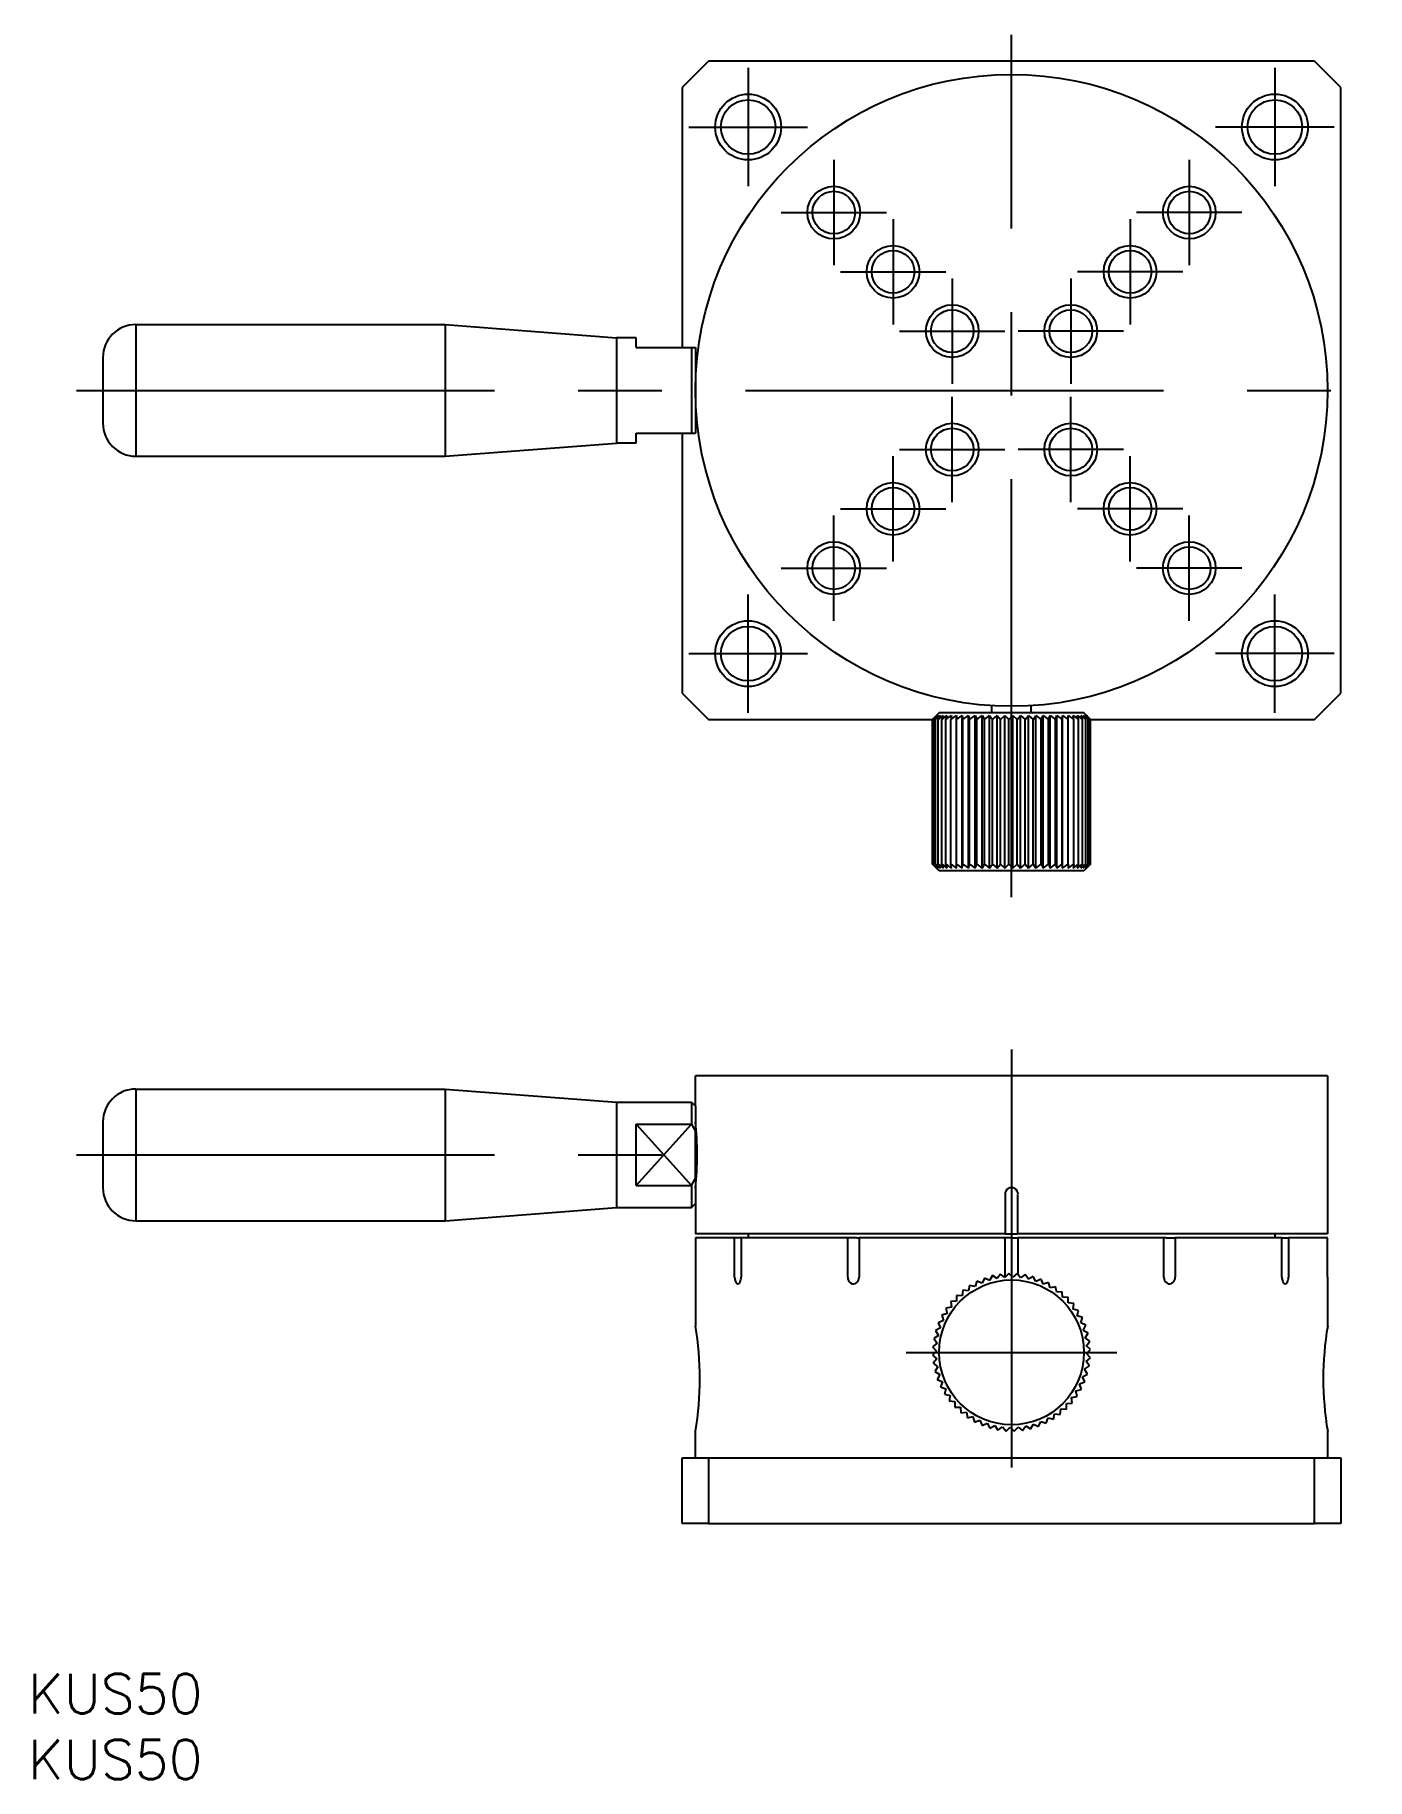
# Model space of a CAD drawing. Extents: x -74 to 27, y -105 to 27.
import ezdxf

# ---------------------------------------------------------------- set-up
doc = ezdxf.new("R2010")
doc.units = 0
doc.linetypes.add('CENTER', pattern=[50.8, 31.75, -6.35, 6.35, -6.35])
doc.layers.get('0').update_dxf_attribs({"linetype": 'CONTINUOUS'})
doc.layers.add('CENTER', color=1, linetype='CONTINUOUS')
doc.styles.get("Standard").update_dxf_attribs({"font": 'txt.shx', "height": 3, "bigfont": 'bigfont.shx'})

msp = doc.modelspace()

# ---------------------------------------------------------------- linework, layer by layer
at = {"color": 7, "linetype": 'CONTINUOUS'}
for p, q in [((-23, 25), (-25, 23)), ((23, 25), (-23, 25)), ((25, 23), (23, 25)), ((-25, 23), (-25, 3.25)), ((25, -23), (25, 23)), ((-66.5, 5), (-66.5, -5)), ((-66.5, 5), (-43, 5)), ((-43, 5), (-43, -5)), ((-43, 5), (-30, 4)), ((-30, 4), (-30, -4)), ((-28.5, 4), (-30, 4)), ((-28.5, 3.25), (-28.5, 4)), ((-28.5, 3.25), (-24, 3.25)), ((-24.3, 3.25), (-24.3, -3.25)), ((-24, 3.25), (-24, -3.25)), ((-69, 2.5), (-69, -2.5)), ((-24, 2.5), (-23.87, 2.5)), ((-24, -2.5), (-23.87, -2.5)), ((-28.5, -3.25), (-24, -3.25)), ((-28.5, -4), (-28.5, -3.25)), ((-25, -3.25), (-25, -23)), ((-66.5, -5), (-43, -5)), ((-43, -5), (-30, -4)), ((-28.5, -4), (-30, -4)), ((-25, -23), (-23, -25)), ((23, -25), (25, -23)), ((-23, -25), (-6, -25)), ((-5.5, -24.5), (-6, -25)), ((-5.7, -24.7), (-6, -25)), ((-6, -36), (-6, -25)), ((-5.99, -25), (-5.7, -24.7)), ((-5.99, -25), (-5.66, -24.7)), ((-5.99, -36), (-5.99, -25)), ((-5.66, -24.7), (-5.91, -25)), ((-5.91, -25), (-5.55, -24.7)), ((-5.91, -36), (-5.91, -25)), ((-5.55, -24.7), (-5.77, -25)), ((-5.77, -25), (-5.39, -24.7)), ((-5.77, -36), (-5.77, -25)), ((-5.39, -24.7), (-5.56, -25)), ((-5.56, -25), (-5.17, -24.7)), ((-5.56, -36), (-5.56, -25)), ((-4.56, -24.5), (-5.5, -24.5)), ((-5.17, -24.7), (-5.3, -25)), ((-5.3, -25), (-4.89, -24.7)), ((-5.3, -36), (-5.3, -25)), ((-4.89, -24.7), (-4.98, -25)), ((-4.98, -25), (-4.55, -24.7)), ((-4.98, -36), (-4.98, -25)), ((-4.55, -24.7), (-4.6, -25)), ((-4.6, -25), (-4.17, -24.7)), ((-4.6, -36), (-4.6, -25)), ((5.5, -24.5), (-4.56, -24.5)), ((-4.17, -36.3), (-4.17, -24.7)), ((-4.17, -24.7), (-4.17, -25)), ((-4.17, -25), (-3.74, -24.7)), ((-4.17, -36), (-4.17, -25)), ((-3.74, -36.3), (-3.74, -24.7)), ((-3.74, -24.7), (-3.7, -25)), ((-3.7, -25), (-3.27, -24.7)), ((-3.7, -36), (-3.7, -25)), ((-3.27, -36.3), (-3.27, -24.7)), ((-3.27, -24.7), (-3.18, -25)), ((-3.18, -25), (-2.77, -24.7)), ((-3.18, -36), (-3.18, -25)), ((-2.77, -36.3), (-2.77, -24.7)), ((-2.77, -24.7), (-2.63, -25)), ((-2.63, -25), (-2.23, -24.7)), ((-2.63, -36), (-2.63, -25)), ((-2.23, -36.3), (-2.23, -24.7)), ((-2.23, -24.7), (-2.06, -25)), ((-2.06, -25), (-1.67, -24.7)), ((-2.06, -36), (-2.06, -25)), ((-1.67, -36.3), (-1.67, -24.7)), ((-1.67, -24.7), (-1.45, -25)), ((-1.5, -24.5), (-1.5, -23.95)), ((-1.45, -25), (-1.09, -24.7)), ((-1.45, -36), (-1.45, -25)), ((-1.09, -36.3), (-1.09, -24.7)), ((-1.09, -24.7), (-0.84, -25)), ((-0.84, -25), (-0.5, -24.7)), ((-0.84, -36), (-0.84, -25)), ((-0.5, -36.3), (-0.5, -24.7)), ((-0.5, -24.7), (-0.21, -25)), ((-0.21, -25), (0.1, -24.7)), ((-0.21, -36), (-0.21, -25)), ((0.1, -36.3), (0.1, -24.7)), ((0.1, -24.7), (0.42, -25)), ((0.42, -25), (0.69, -24.7)), ((0.42, -36), (0.42, -25)), ((0.69, -36.3), (0.69, -24.7)), ((0.69, -24.7), (1.04, -25)), ((1.04, -25), (1.28, -24.7)), ((1.04, -36), (1.04, -25)), ((1.28, -36.3), (1.28, -24.7)), ((1.28, -24.7), (1.65, -25)), ((1.5, -24.5), (1.5, -23.95)), ((1.65, -25), (1.85, -24.7)), ((1.65, -36), (1.65, -25)), ((1.85, -36.3), (1.85, -24.7)), ((1.85, -24.7), (2.24, -25)), ((2.24, -25), (2.41, -24.7)), ((2.24, -36), (2.24, -25)), ((2.41, -36.3), (2.41, -24.7)), ((2.41, -24.7), (2.81, -25)), ((2.81, -25), (2.93, -24.7)), ((2.81, -36), (2.81, -25)), ((2.93, -36.3), (2.93, -24.7)), ((2.93, -24.7), (3.35, -25)), ((3.35, -25), (3.43, -24.7)), ((3.35, -36), (3.35, -25)), ((3.43, -36.3), (3.43, -24.7)), ((3.43, -24.7), (3.85, -25)), ((3.85, -25), (3.88, -24.7)), ((3.85, -36), (3.85, -25)), ((3.88, -36.3), (3.88, -24.7)), ((3.88, -24.7), (4.31, -25)), ((4.31, -25), (4.3, -24.7)), ((4.3, -24.7), (4.73, -25)), ((4.31, -36), (4.31, -25)), ((4.73, -25), (4.67, -24.7)), ((4.67, -24.7), (5.09, -25)), ((4.73, -36), (4.73, -25)), ((5.09, -25), (4.98, -24.7)), ((4.98, -24.7), (5.39, -25)), ((5.09, -36), (5.09, -25)), ((5.39, -25), (5.25, -24.7)), ((5.25, -24.7), (5.64, -25)), ((5.39, -36), (5.39, -25)), ((5.64, -25), (5.45, -24.7)), ((5.45, -24.7), (5.82, -25)), ((6, -25), (5.5, -24.5)), ((5.82, -25), (5.59, -24.7)), ((5.59, -24.7), (5.94, -25)), ((5.64, -36), (5.64, -25)), ((5.94, -25), (5.68, -24.7)), ((5.68, -24.7), (6, -25)), ((5.82, -36), (5.82, -25)), ((5.94, -36), (5.94, -25)), ((6, -25), (23, -25)), ((6, -36), (6, -25)), ((-5.7, -36.3), (-6, -36)), ((-5.5, -36.5), (-6, -36)), ((-5.99, -36), (-5.66, -36.3)), ((-5.99, -36), (-5.7, -36.3)), ((-5.91, -36), (-5.55, -36.3)), ((-5.66, -36.3), (-5.91, -36)), ((-5.77, -36), (-5.39, -36.3)), ((-5.55, -36.3), (-5.77, -36)), ((-5.56, -36), (-5.17, -36.3)), ((-5.39, -36.3), (-5.56, -36)), ((-4.56, -36.5), (-5.5, -36.5)), ((-4.56, -36.5), (-5.5, -36.5)), ((-5.3, -36), (-4.89, -36.3)), ((-5.17, -36.3), (-5.3, -36)), ((-4.98, -36), (-4.55, -36.3)), ((-4.89, -36.3), (-4.98, -36)), ((-4.6, -36), (-4.17, -36.3)), ((-4.55, -36.3), (-4.6, -36)), ((5.5, -36.5), (-4.56, -36.5)), ((5.5, -36.5), (-4.56, -36.5)), ((-4.17, -36), (-3.74, -36.3)), ((-4.17, -36.3), (-4.17, -36)), ((-3.74, -36.3), (-3.7, -36)), ((-3.7, -36), (-3.27, -36.3)), ((-3.27, -36.3), (-3.18, -36)), ((-3.18, -36), (-2.77, -36.3)), ((-2.77, -36.3), (-2.63, -36)), ((-2.63, -36), (-2.23, -36.3)), ((-2.23, -36.3), (-2.06, -36)), ((-2.06, -36), (-1.67, -36.3)), ((-1.67, -36.3), (-1.45, -36)), ((-1.45, -36), (-1.09, -36.3)), ((-1.09, -36.3), (-0.84, -36)), ((-0.84, -36), (-0.5, -36.3)), ((-0.5, -36.3), (-0.21, -36)), ((-0.21, -36), (0.1, -36.3)), ((0.1, -36.3), (0.42, -36)), ((0.42, -36), (0.69, -36.3)), ((0.69, -36.3), (1.04, -36)), ((1.04, -36), (1.28, -36.3)), ((1.28, -36.3), (1.65, -36)), ((1.65, -36), (1.85, -36.3)), ((1.85, -36.3), (2.24, -36)), ((2.24, -36), (2.41, -36.3)), ((2.41, -36.3), (2.81, -36)), ((2.81, -36), (2.93, -36.3)), ((2.93, -36.3), (3.35, -36)), ((3.35, -36), (3.43, -36.3)), ((3.43, -36.3), (3.85, -36)), ((3.85, -36), (3.88, -36.3)), ((3.88, -36.3), (4.31, -36)), ((4.3, -36.3), (4.73, -36)), ((4.31, -36), (4.3, -36.3)), ((4.67, -36.3), (5.09, -36)), ((4.73, -36), (4.67, -36.3)), ((4.98, -36.3), (5.39, -36)), ((5.09, -36), (4.98, -36.3)), ((5.25, -36.3), (5.64, -36)), ((5.39, -36), (5.25, -36.3)), ((5.45, -36.3), (5.82, -36)), ((5.64, -36), (5.45, -36.3)), ((6, -36), (5.5, -36.5)), ((5.59, -36.3), (5.94, -36)), ((5.82, -36), (5.59, -36.3)), ((5.68, -36.3), (6, -36)), ((5.94, -36), (5.68, -36.3)), ((24, -52.07), (-24, -52.07)), ((-24, -54.37), (-24, -52.07)), ((24, -52.07), (24, -64.07)), ((-66.5, -53.07), (-66.5, -58.07)), ((-66.5, -53.07), (-43, -53.07)), ((-43, -53.07), (-43, -58.07)), ((-43, -53.07), (-30, -54.07)), ((-30, -54.07), (-30, -58.07)), ((-30, -54.07), (-24.3, -54.07)), ((-24.3, -54.07), (-24.3, -55.73)), ((-24.3, -54.07), (-24, -54.37)), ((-69, -55.57), (-69, -58.07)), ((-24, -54.37), (-24, -56.3)), ((-28.5, -55.73), (-24.3, -55.73)), ((-28.5, -60.4), (-28.5, -55.73)), ((-24.3, -55.73), (-24, -56.3)), ((-24, -59.83), (-24, -56.3)), ((-69, -58.07), (-69, -60.57)), ((-66.5, -58.07), (-66.5, -63.07)), ((-43, -58.07), (-43, -63.07)), ((-30, -58.07), (-30, -62.07)), ((-28.5, -60.4), (-24.3, -60.4)), ((-24.3, -60.4), (-24, -59.83)), ((-24.3, -60.4), (-24.3, -62.07)), ((-24, -59.83), (-24, -61.77)), ((-43, -63.07), (-30, -62.07)), ((-30, -62.07), (-24.3, -62.07)), ((-24.3, -62.07), (-24, -61.77)), ((-24, -61.77), (-24, -64.07)), ((-0.49, -61.07), (-0.49, -64.07)), ((0.49, -64.07), (0.49, -61.07)), ((-66.5, -63.07), (-43, -63.07)), ((-0.49, -64.07), (-24, -64.07)), ((-21.03, -64.37), (-23.99, -64.37)), ((-23.99, -64.37), (-23.99, -67.37)), ((-20.53, -64.37), (-21.03, -64.37)), ((-21.03, -67.37), (-21.03, -64.37)), ((-12.43, -64.37), (-20.53, -64.37)), ((-20.53, -64.37), (-20.53, -67.37)), ((-20, -64.07), (-20, -64.37)), ((-11.75, -64.37), (-12.43, -64.37)), ((-12.43, -67.37), (-12.43, -64.37)), ((-11.75, -64.37), (-11.57, -64.37)), ((-0.49, -64.37), (-11.57, -64.37)), ((-11.57, -64.37), (-11.57, -67.37)), ((-0.49, -64.07), (0, -64.07)), ((0, -64.37), (-0.49, -64.37)), ((-0.49, -67.37), (-0.49, -64.37)), ((0, -64.07), (0.49, -64.07)), ((0, -64.37), (0.49, -64.37)), ((24, -64.07), (0.49, -64.07)), ((11.57, -64.37), (0.49, -64.37)), ((0.49, -64.37), (0.49, -67.17)), ((11.75, -64.37), (11.57, -64.37)), ((11.57, -67.37), (11.57, -64.37)), ((11.75, -64.37), (12.43, -64.37)), ((20.53, -64.37), (12.43, -64.37)), ((12.43, -64.37), (12.43, -67.37)), ((20, -64.07), (20, -64.37)), ((20.53, -64.37), (21.03, -64.37)), ((20.53, -67.37), (20.53, -64.37)), ((23.99, -64.37), (21.03, -64.37)), ((21.03, -64.37), (21.03, -67.37)), ((23.99, -67.37), (23.99, -64.37)), ((-23.99, -67.37), (-24, -71.07)), ((-2.06, -67.43), (-2.23, -67.82)), ((-1.67, -67.62), (-2.06, -67.43)), ((-1.45, -67.24), (-1.67, -67.62)), ((-1.09, -67.47), (-1.45, -67.24)), ((-0.84, -67.12), (-1.09, -67.47)), ((-0.5, -67.39), (-0.84, -67.12)), ((-0.21, -67.07), (-0.5, -67.39)), ((-0.48, -67.37), (-0.49, -67.37)), ((0.1, -67.37), (-0.21, -67.07)), ((0.42, -67.08), (0.1, -67.37)), ((0.69, -67.41), (0.42, -67.08)), ((1.04, -67.16), (0.69, -67.41)), ((1.28, -67.51), (1.04, -67.16)), ((1.65, -67.3), (1.28, -67.51)), ((1.85, -67.68), (1.65, -67.3)), ((2.24, -67.5), (1.85, -67.68)), ((2.41, -67.9), (2.24, -67.5)), ((23.99, -67.37), (24, -71.07)), ((-3.74, -68.77), (-4.17, -68.75)), ((-4.17, -68.75), (-4.17, -69.18)), ((-3.7, -68.34), (-3.74, -68.77)), ((-3.27, -68.4), (-3.7, -68.34)), ((-3.18, -67.98), (-3.27, -68.4)), ((-2.77, -68.08), (-3.18, -67.98)), ((-2.63, -67.67), (-2.77, -68.08)), ((-2.23, -67.82), (-2.63, -67.67)), ((2.81, -67.77), (2.41, -67.9)), ((2.93, -68.18), (2.81, -67.77)), ((3.35, -68.09), (2.93, -68.18)), ((3.43, -68.51), (3.35, -68.09)), ((3.85, -68.47), (3.43, -68.51)), ((3.88, -68.89), (3.85, -68.47)), ((-4.89, -70.13), (-5.3, -70.25)), ((-4.55, -69.64), (-4.98, -69.71)), ((-4.98, -69.71), (-4.89, -70.13)), ((-4.17, -69.18), (-4.6, -69.21)), ((-4.6, -69.21), (-4.55, -69.64)), ((4.31, -68.9), (3.88, -68.89)), ((4.3, -69.32), (4.31, -68.9)), ((4.73, -69.37), (4.3, -69.32)), ((4.67, -69.79), (4.73, -69.37)), ((5.09, -69.88), (4.67, -69.79)), ((4.98, -70.3), (5.09, -69.88)), ((-5.39, -71.21), (-5.77, -71.42)), ((-5.77, -71.42), (-5.55, -71.79)), ((-5.17, -70.66), (-5.56, -70.82)), ((-5.56, -70.82), (-5.39, -71.21)), ((-5.3, -70.25), (-5.17, -70.66)), ((5.39, -70.43), (4.98, -70.3)), ((5.25, -70.84), (5.39, -70.43)), ((5.64, -71.01), (5.25, -70.84)), ((5.45, -71.4), (5.64, -71.01)), ((5.82, -71.61), (5.45, -71.4)), ((-5.66, -72.37), (-5.99, -72.65)), ((-5.99, -72.65), (-5.7, -72.97)), ((-5.55, -71.79), (-5.91, -72.03)), ((-5.91, -72.03), (-5.66, -72.37)), ((5.59, -71.97), (5.82, -71.61)), ((5.94, -72.23), (5.59, -71.97)), ((5.68, -72.57), (5.94, -72.23)), ((6, -72.85), (5.68, -72.57)), ((5.7, -72.59), (5.7, -72.57)), ((5.7, -73.16), (6, -72.85)), ((-5.7, -72.97), (-6, -73.28)), ((-6, -73.28), (-5.68, -73.56)), ((-5.68, -73.56), (-5.94, -73.9)), ((-5.94, -73.9), (-5.59, -74.16)), ((-5.59, -74.16), (-5.82, -74.52)), ((-5.7, -73.55), (-5.7, -73.56)), ((5.55, -74.34), (5.91, -74.1)), ((5.66, -73.76), (5.99, -73.48)), ((5.91, -74.1), (5.66, -73.76)), ((5.99, -73.48), (5.7, -73.16)), ((-5.82, -74.52), (-5.45, -74.74)), ((-5.45, -74.74), (-5.64, -75.12)), ((-5.64, -75.12), (-5.25, -75.3)), ((-5.25, -75.3), (-5.39, -75.7)), ((5.17, -75.47), (5.56, -75.31)), ((5.3, -75.88), (5.17, -75.47)), ((5.39, -74.92), (5.77, -74.72)), ((5.56, -75.31), (5.39, -74.92)), ((5.77, -74.72), (5.55, -74.34)), ((-5.39, -75.7), (-4.98, -75.83)), ((-4.98, -75.83), (-5.09, -76.25)), ((-5.09, -76.25), (-4.67, -76.34)), ((-4.67, -76.34), (-4.73, -76.76)), ((-4.73, -76.76), (-4.3, -76.81)), ((-4.3, -76.81), (-4.31, -77.24)), ((4.55, -76.49), (4.98, -76.42)), ((4.6, -76.92), (4.55, -76.49)), ((4.89, -76), (5.3, -75.88)), ((4.98, -76.42), (4.89, -76)), ((-4.31, -77.24), (-3.88, -77.24)), ((-3.88, -77.24), (-3.85, -77.66)), ((-3.85, -77.66), (-3.43, -77.62)), ((-3.43, -77.62), (-3.35, -78.04)), ((-3.35, -78.04), (-2.93, -77.95)), ((-2.93, -77.95), (-2.81, -78.37)), ((2.63, -78.46), (2.77, -78.05)), ((2.77, -78.05), (3.18, -78.15)), ((3.18, -78.15), (3.27, -77.73)), ((3.27, -77.73), (3.7, -77.79)), ((3.7, -77.79), (3.74, -77.37)), ((3.74, -77.37), (4.17, -77.38)), ((4.17, -76.95), (4.6, -76.92)), ((4.17, -77.38), (4.17, -76.95)), ((-24, -81.07), (-24, -79.06)), ((-2.81, -78.37), (-2.41, -78.23)), ((-2.41, -78.23), (-2.24, -78.63)), ((-2.24, -78.63), (-1.85, -78.46)), ((-1.85, -78.46), (-1.65, -78.83)), ((-1.65, -78.83), (-1.28, -78.62)), ((-1.28, -78.62), (-1.04, -78.98)), ((-1.04, -78.98), (-0.69, -78.72)), ((-0.69, -78.72), (-0.42, -79.05)), ((-0.42, -79.05), (-0.1, -78.76)), ((-0.1, -78.76), (0.21, -79.06)), ((0.21, -79.06), (0.5, -78.75)), ((0.48, -78.77), (0.49, -78.77)), ((0.5, -78.75), (0.84, -79.01)), ((0.84, -79.01), (1.09, -78.66)), ((1.09, -78.66), (1.45, -78.89)), ((1.45, -78.89), (1.67, -78.52)), ((1.67, -78.52), (2.06, -78.7)), ((2.06, -78.7), (2.23, -78.31)), ((2.23, -78.31), (2.63, -78.46)), ((24, -79.06), (24, -81.07)), ((-25, -86.07), (-25, -81.07)), ((-25, -81.07), (-23, -81.07)), ((-23, -81.07), (23, -81.07)), ((-23, -81.07), (-23, -86.07)), ((23, -86.07), (23, -81.07)), ((23, -81.07), (25, -81.07)), ((25, -81.07), (25, -86.07)), ((-23, -86.07), (-25, -86.07)), ((-23, -86.07), (23, -86.07)), ((25, -86.07), (23, -86.07))]:
    msp.add_line(p, q, dxfattribs=at)
at = {"color": 3, "linetype": 'CONTINUOUS'}
for p, q in [((-28.5, -55.73), (-24.3, -60.4)), ((-28.5, -60.4), (-24.3, -55.73))]:
    msp.add_line(p, q, dxfattribs=at)
at = {"color": 7, "linetype": 'CONTINUOUS'}
for centre, radius in [((0, 0), 24), ((-20, 20), 2.07), ((20, 20), 2.07), ((-13.5, 13.5), 1.62), ((13.5, 13.5), 1.62), ((-9, 9), 1.62), ((9, 9), 1.62), ((-4.5, 4.5), 1.62), ((4.5, 4.5), 1.62), ((-4.5, -4.5), 1.62), ((4.5, -4.5), 1.62), ((-9, -9), 1.62), ((9, -9), 1.62), ((-13.5, -13.5), 1.62), ((13.5, -13.5), 1.62), ((-20, -20), 2.07), ((20, -20), 2.07), ((0, -73.07), 5.5)]:
    msp.add_circle(centre, radius, dxfattribs=at)
at = {"color": 3, "linetype": 'CONTINUOUS'}
for centre, radius in [((-20, 20), 2.5), ((20, 20), 2.5), ((-13.5, 13.5), 2), ((13.5, 13.5), 2), ((-9, 9), 2), ((9, 9), 2), ((-4.5, 4.5), 2), ((4.5, 4.5), 2), ((-4.5, -4.5), 2), ((4.5, -4.5), 2), ((-9, -9), 2), ((9, -9), 2), ((-13.5, -13.5), 2), ((13.5, -13.5), 2), ((-20, -20), 2.5), ((20, -20), 2.5)]:
    msp.add_circle(centre, radius, dxfattribs=at)
at = {"color": 7, "linetype": 'CONTINUOUS'}
for centre, radius, start, end in [((-66.5, 2.5), 2.5, 90, 180), ((-66.5, -2.5), 2.5, 180, 270), ((-66.5, -55.57), 2.5, 90, 180), ((-48.35, -58.07), 24.48, 354.0812, 5.9074), ((-66.5, -60.57), 2.5, 180, 270), ((0, -61.06), 0.495, 359.411, 180.589), ((-20.14, -67.38), 0.887, 179.3401, 200.8691), ((-21.34, -67.38), 0.81, 335.5201, 0.971), ((-11.92, -67.38), 0.51, 177.8807, 233.9464), ((-12.1, -67.37), 0.527, 311.5464, 1.0022), ((12.08, -67.38), 0.51, 177.8807, 233.9464), ((11.9, -67.37), 0.527, 311.5464, 1.0022), ((21.42, -67.38), 0.887, 179.3401, 200.8691), ((20.22, -67.38), 0.81, 335.5201, 0.971), ((-20.67, -67.59), 0.314, 199.0792, 234.1759), ((-20.78, -67.73), 0.131, 236.3666, 303.6334), ((-20.89, -67.59), 0.313, 304.9636, 335.915), ((-12, -67.49), 0.379, 234.875, 311.7444), ((12, -67.49), 0.379, 234.875, 311.7444), ((20.89, -67.59), 0.314, 199.0792, 234.1759), ((20.78, -67.73), 0.131, 236.3666, 303.6334), ((20.67, -67.59), 0.313, 304.9636, 335.915), ((-47.64, -75.07), 23.97, 350.4028, 9.5972), ((47.63, -75.07), 23.96, 170.4045, 189.5955)]:
    msp.add_arc(centre, radius, start, end, dxfattribs=at)
at = {"layer": 'CENTER', "color": 1, "linetype": 'CENTER'}
for p, q in [((0, -38.5), (0, 27)), ((-20, 24.5), (-20, 15.5)), ((20, 24.5), (20, 15.5)), ((-24.5, 20), (-15.5, 20)), ((24.5, 20), (15.5, 20)), ((-13.5, 17.5), (-13.5, 9.5)), ((13.5, 17.5), (13.5, 9.5)), ((-17.5, 13.5), (-9.5, 13.5)), ((17.5, 13.5), (9.5, 13.5)), ((-9, 13), (-9, 5)), ((9, 13), (9, 5)), ((-13, 9), (-5, 9)), ((-4.5, 8.5), (-4.5, 0.5)), ((4.5, 8.5), (4.5, 0.5)), ((13, 9), (5, 9)), ((-8.5, 4.5), (-0.5, 4.5)), ((8.5, 4.5), (0.5, 4.5)), ((-71, 0), (27, 0)), ((-4.5, -8.5), (-4.5, -0.5)), ((4.5, -8.5), (4.5, -0.5)), ((-9, -13), (-9, -5)), ((-8.5, -4.5), (-0.5, -4.5)), ((8.5, -4.5), (0.5, -4.5)), ((9, -13), (9, -5)), ((-13, -9), (-5, -9)), ((13, -9), (5, -9)), ((-13.5, -17.5), (-13.5, -9.5)), ((13.5, -17.5), (13.5, -9.5)), ((-17.5, -13.5), (-9.5, -13.5)), ((17.5, -13.5), (9.5, -13.5)), ((-20, -24.5), (-20, -15.5)), ((20, -24.5), (20, -15.5)), ((-24.5, -20), (-15.5, -20)), ((24.5, -20), (15.5, -20)), ((0, -50.07), (0, -88.07)), ((-71, -58.07), (-21.87, -58.07)), ((-8, -73.07), (8, -73.07))]:
    msp.add_line(p, q, dxfattribs=at)

# ---------------------------------------------------------------- texts
at = {"color": 7, "linetype": 'CONTINUOUS'}
for p in [(-74.68, -100.49), (-74.68, -105.49)]:
    msp.add_text('KUS50', height=3, dxfattribs=at).set_placement(p)

doc.saveas('drawing.dxf')
